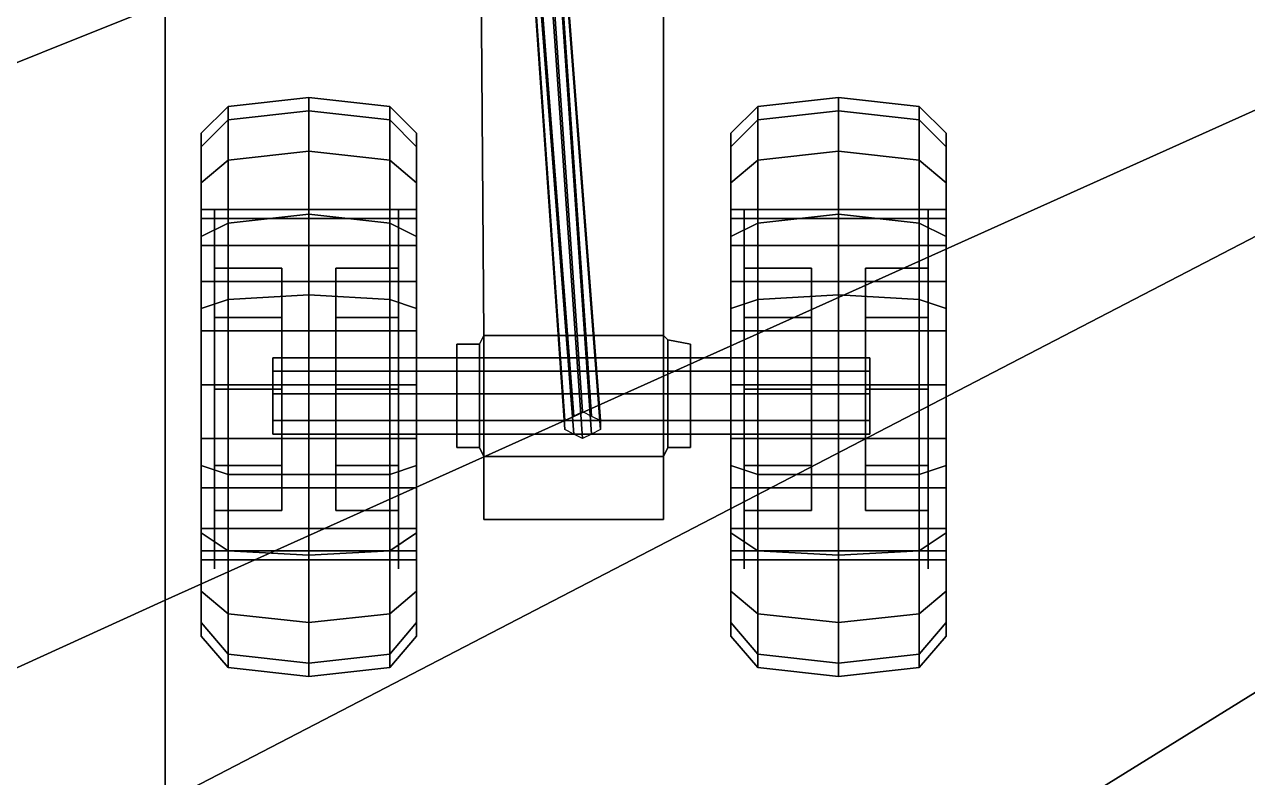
# Model space of a CAD drawing. Extents: x -0.257 to 0.257, y -0.266 to 0.229.
# Drawn here: x 0.03436 to 0.06162, y -0.07635 to -0.05958 of the extents above; entities that cross this region are included whole.
import ezdxf

# ---------------------------------------------------------------- set-up
doc = ezdxf.new("R2010")
doc.units = 0
for name, color, linetype in [('LOWPOLY_AIRPLANE_PLANEBODY', 252, 'CONTINUOUS'), ('LOWPOLY_AIRPLANE_POLYSURFAC_122', 252, 'CONTINUOUS'), ('LOWPOLY_AIRPLANE_POLYSURFAC_134', 252, 'CONTINUOUS'), ('LOWPOLY_AIRPLANE_POLYSURFAC_51', 252, 'CONTINUOUS'), ('LOWPOLY_AIRPLANE_POLYSURFAC_52', 252, 'CONTINUOUS'), ('LOWPOLY_AIRPLANE_POLYSURFAC_53', 252, 'CONTINUOUS'), ('LOWPOLY_AIRPLANE_POLYSURFAC_59', 252, 'CONTINUOUS'), ('LOWPOLY_AIRPLANE_POLYSURFAC_60', 252, 'CONTINUOUS'), ('LOWPOLY_AIRPLANE_POLYSURFAC_61', 252, 'CONTINUOUS'), ('LOWPOLY_AIRPLANE_POLYSURFACE95', 252, 'CONTINUOUS')]:
    doc.layers.add(name, color=color, linetype=linetype)

msp = doc.modelspace()

# ---------------------------------------------------------------- meshes
at = {"layer": 'LOWPOLY_AIRPLANE_PLANEBODY'}
mesh = msp.add_polyface(dxfattribs=at)
corners = [(0.0375, -0.0372, 0.0449), (0.0375, -0.0528, 0.0449), (0.032, -0.0542, 0.0443), (0.032, -0.0378, 0.0443), (0.0375, -0.0269, 0.0449), (0.032, -0.0271, 0.0443), (0.0375, -0.0724, 0.0449), (0.032, -0.0749, 0.0443), (0.0375, -0.0769, 0.0315), (0.0375, -0.0591, 0.0315), (0.032, -0.0613, 0.0305), (0.032, -0.0797, 0.0305), (0.0375, -0.0413, 0.0315), (0.0375, -0.028, 0.0315), (0.032, -0.0284, 0.0305), (0.032, -0.0426, 0.0305), (0.0748, -0.0439, 0.0383), (0.0748, -0.0328, 0.0383), (0.0693, -0.0341, 0.0373), (0.0693, -0.0461, 0.0373), (0.0748, -0.0255, 0.0383), (0.0693, -0.0259, 0.0373), (0.0748, -0.0692, 0.0383), (0.0748, -0.0575, 0.0383), (0.0693, -0.0604, 0.0373), (0.0693, -0.0724, 0.0373), (0.0748, -0.0744, 0.0383), (0.0693, -0.0778, 0.0373), (0.0748, -0.0664, 0.0491), (0.0748, -0.0725, 0.0491), (0.0693, -0.0762, 0.0485), (0.0693, -0.0698, 0.0485), (0.0748, -0.0434, 0.0491), (0.0748, -0.0556, 0.0491), (0.0693, -0.0581, 0.0485), (0.0693, -0.0447, 0.0485), (0.0748, -0.0255, 0.0491), (0.0748, -0.0328, 0.0491), (0.0693, -0.0335, 0.0485), (0.0693, -0.0257, 0.0485), (0.0758, -0.0657, 0.0492), (0.0758, -0.0549, 0.0492), (0.0778, -0.0537, 0.0494), (0.0778, -0.0644, 0.0494), (0.0758, -0.0427, 0.0492), (0.0778, -0.0416, 0.0494), (0.0313, -0.0619, 0.0302), (0.0313, -0.0805, 0.0302), (0.0313, -0.0429, 0.0302), (0.0313, -0.0285, 0.0302), (0.0375, -0.0895, 0.0449), (0.0758, -0.0249, 0.0492), (0.0758, -0.0322, 0.0492), (0.0758, -0.0718, 0.0492), (0.0758, -0.0753, 0.0485), (0.0748, -0.076, 0.0484), (0.0758, -0.0737, 0.0384), (0.0758, -0.0685, 0.0384), (0.0758, -0.0568, 0.0384), (0.0758, -0.0432, 0.0384), (0.0758, -0.0322, 0.0384), (0.0758, -0.0249, 0.0384)]
mesh.append_faces([[corners[k] for k in face] for face in [(0, 1, 2, 3), (4, 0, 3, 5), (1, 6, 7, 2), (8, 9, 10, 11), (12, 13, 14, 15), (9, 12, 15, 10), (16, 17, 18, 19), (17, 20, 21, 18), (22, 23, 24, 25), (23, 16, 19, 24), (26, 22, 25, 27), (28, 29, 30, 31), (32, 33, 34, 35), (33, 28, 31, 34), (36, 37, 38, 39), (37, 32, 35, 38), (40, 41, 42, 43), (41, 44, 45, 42), (11, 10, 46, 47), (10, 15, 48, 46), (15, 14, 49, 48), (24, 19, 9, 8), (19, 18, 12, 9), (18, 21, 13, 12), (39, 38, 0, 4), (38, 35, 1, 0), (35, 34, 6, 1), (34, 31, 50, 6), (51, 52, 37, 36), (52, 44, 32, 37), (44, 41, 33, 32), (41, 40, 28, 33), (40, 53, 29, 28), (53, 54, 55, 29), (56, 57, 22, 26), (57, 58, 23, 22), (58, 59, 16, 23), (59, 60, 17, 16), (60, 61, 20, 17)]])
mesh = msp.add_polyface(dxfattribs=at)
corners = [(0.0375, -0.0724, 0.0449), (0.0375, -0.0895, 0.0449), (0.032, -0.0929, 0.0443), (0.032, -0.0749, 0.0443), (0.0375, -0.0976, 0.0449), (0.0375, -0.1009, 0.0441), (0.032, -0.1046, 0.0435), (0.032, -0.1012, 0.0443), (0.0375, -0.1041, 0.0416), (0.0375, -0.1056, 0.0382), (0.032, -0.1092, 0.0374), (0.032, -0.1077, 0.0409), (0.0375, -0.1041, 0.0349), (0.0375, -0.101, 0.0323), (0.032, -0.1046, 0.0314), (0.032, -0.1077, 0.034), (0.0375, -0.0979, 0.0315), (0.0375, -0.091, 0.0315), (0.032, -0.0942, 0.0305), (0.032, -0.1013, 0.0305), (0.0375, -0.0769, 0.0315), (0.032, -0.0797, 0.0305), (0.0748, -0.0765, 0.039), (0.0748, -0.0744, 0.0383), (0.0693, -0.0778, 0.0373), (0.0693, -0.0801, 0.038), (0.0748, -0.0804, 0.0437), (0.0748, -0.079, 0.041), (0.0693, -0.0827, 0.0401), (0.0693, -0.0841, 0.0429), (0.0748, -0.076, 0.0484), (0.0748, -0.079, 0.0464), (0.0693, -0.0827, 0.0457), (0.0693, -0.0797, 0.0478), (0.0748, -0.0725, 0.0491), (0.0693, -0.0762, 0.0485), (0.0758, -0.0758, 0.0391), (0.0758, -0.0783, 0.0411), (0.0778, -0.0769, 0.0414), (0.0778, -0.0743, 0.0394), (0.0313, -0.1056, 0.0433), (0.0313, -0.1023, 0.0441), (0.0313, -0.1085, 0.0407), (0.0313, -0.1085, 0.0337), (0.0313, -0.1099, 0.0372), (0.0313, -0.1056, 0.0311), (0.0313, -0.1023, 0.0302), (0.0313, -0.0952, 0.0302), (0.0313, -0.0805, 0.0302), (0.0693, -0.0724, 0.0373), (0.0693, -0.0604, 0.0373), (0.0693, -0.0698, 0.0485), (0.0758, -0.0753, 0.0485), (0.0758, -0.0783, 0.0465), (0.0758, -0.0797, 0.0438), (0.0758, -0.0737, 0.0384)]
mesh.append_faces([[corners[k] for k in face] for face in [(0, 1, 2, 3), (4, 5, 6, 7), (1, 4, 7, 2), (8, 9, 10, 11), (5, 8, 11, 6), (12, 13, 14, 15), (9, 12, 15, 10), (16, 17, 18, 19), (13, 16, 19, 14), (17, 20, 21, 18), (22, 23, 24, 25), (26, 27, 28, 29), (27, 22, 25, 28), (30, 31, 32, 33), (31, 26, 29, 32), (34, 30, 33, 35), (36, 37, 38, 39), (7, 6, 40, 41), (6, 11, 42, 40), (10, 15, 43, 44), (15, 14, 45, 43), (14, 19, 46, 45), (19, 18, 47, 46), (18, 21, 48, 47), (32, 29, 9, 8), (29, 28, 12, 9), (28, 25, 13, 12), (25, 24, 16, 13), (24, 49, 17, 16), (49, 50, 20, 17), (51, 35, 4, 1), (35, 33, 5, 4), (33, 32, 8, 5), (52, 53, 31, 30), (53, 54, 26, 31), (54, 37, 27, 26), (37, 36, 22, 27), (36, 55, 23, 22)]])
at = {"layer": 'LOWPOLY_AIRPLANE_POLYSURFAC_122'}
mesh = msp.add_polyface(dxfattribs=at)
corners = [(0.0461, -0.0541, 0.022), (0.046, -0.054, 0.0218), (0.0458, -0.0539, 0.0218), (0.0455, -0.054, 0.0218), (0.0454, -0.0541, 0.0219), (0.0454, -0.0543, 0.0221), (0.0455, -0.0544, 0.0222), (0.0458, -0.0545, 0.0223), (0.046, -0.0544, 0.0222), (0.0461, -0.0543, 0.0221), (0.0472, -0.0684, 0.0074), (0.047, -0.0683, 0.0072), (0.0468, -0.0682, 0.0072), (0.0466, -0.0683, 0.0072), (0.0464, -0.0684, 0.0073), (0.0464, -0.0686, 0.0075), (0.0466, -0.0687, 0.0076), (0.0468, -0.0688, 0.0077), (0.047, -0.0687, 0.0076), (0.0472, -0.0686, 0.0075)]
mesh.append_faces([[corners[k] for k in face] for face in [(10, 0, 1, 11), (11, 1, 2, 12), (12, 2, 3, 13), (13, 3, 4, 14), (14, 4, 5, 15), (15, 5, 6, 16), (16, 6, 7, 17), (17, 7, 8, 18), (18, 8, 9, 19), (19, 9, 0, 10)]])
at = {"layer": 'LOWPOLY_AIRPLANE_POLYSURFAC_134'}
mesh = msp.add_polyface(dxfattribs=at)
corners = [(0.0444, -0.0485, 0.0063), (0.0444, -0.0533, 0.0063), (0.0445, -0.0481, 0.0061), (0.0445, -0.0537, 0.0061), (0.0449, -0.0486, 0.006), (0.0449, -0.0532, 0.006), (0.0483, -0.0532, 0.006), (0.0486, -0.0537, 0.0061), (0.0486, -0.0537, 0.0088), (0.0445, -0.0537, 0.0088), (0.0444, -0.0533, 0.0086), (0.0487, -0.0533, 0.0063), (0.0487, -0.0533, 0.0086), (0.0483, -0.0486, 0.006), (0.0486, -0.0481, 0.0061), (0.0487, -0.0485, 0.0063), (0.0483, -0.0532, 0.0089), (0.0449, -0.0532, 0.0089), (0.0449, -0.0486, 0.0089), (0.0445, -0.0481, 0.0088), (0.0444, -0.0485, 0.0086), (0.0487, -0.0485, 0.0086), (0.0486, -0.0481, 0.0088), (0.0483, -0.0486, 0.0089), (0.045, -0.0532, 0.01), (0.045, -0.0486, 0.01), (0.0482, -0.0532, 0.01), (0.0482, -0.0486, 0.01), (0.045, -0.0486, 0.0048), (0.045, -0.0532, 0.0048), (0.0482, -0.0486, 0.0048), (0.0482, -0.0532, 0.0048), (0.0492, -0.0485, 0.0063), (0.0492, -0.0533, 0.0063), (0.0492, -0.0485, 0.0085), (0.0492, -0.0533, 0.0085), (0.044, -0.0485, 0.0063), (0.044, -0.0485, 0.0085), (0.044, -0.0533, 0.0063), (0.044, -0.0533, 0.0085), (0.0486, -0.0665, 0.0061), (0.0486, -0.0665, 0.0087), (0.0486, -0.0706, 0.0061), (0.0486, -0.0706, 0.0087), (0.0446, -0.0665, 0.0087), (0.0446, -0.0706, 0.0087), (0.0446, -0.0665, 0.0061), (0.0446, -0.0706, 0.0061), (0.0486, -0.0354, 0.0087), (0.0486, -0.0354, 0.0061), (0.0486, -0.0313, 0.0087), (0.0486, -0.0313, 0.0061), (0.0446, -0.0354, 0.0061), (0.0446, -0.0313, 0.0061), (0.0446, -0.0354, 0.0087), (0.0446, -0.0313, 0.0087), (0.0486, -0.0692, 0.0087), (0.0486, -0.0692, 0.0061), (0.0446, -0.0692, 0.0061), (0.0446, -0.0692, 0.0087), (0.0486, -0.0327, 0.0087), (0.0446, -0.0327, 0.0087), (0.0446, -0.0327, 0.0061), (0.0486, -0.0327, 0.0061), (0.0487, -0.0666, 0.0085), (0.0487, -0.0666, 0.0063), (0.0487, -0.069, 0.0085), (0.0487, -0.069, 0.0063), (0.0445, -0.0667, 0.0063), (0.0445, -0.0667, 0.0085), (0.0445, -0.069, 0.0063), (0.0445, -0.069, 0.0085), (0.0445, -0.0352, 0.0085), (0.0445, -0.0352, 0.0063), (0.0445, -0.0329, 0.0085), (0.0445, -0.0329, 0.0063), (0.0486, -0.0352, 0.0063), (0.0486, -0.0352, 0.0085), (0.0486, -0.0329, 0.0063), (0.0486, -0.0329, 0.0085), (0.0492, -0.0667, 0.0085), (0.0492, -0.0667, 0.0064), (0.0492, -0.069, 0.0085), (0.0492, -0.069, 0.0064), (0.044, -0.0667, 0.0064), (0.044, -0.0667, 0.0085), (0.044, -0.069, 0.0064), (0.044, -0.069, 0.0085), (0.044, -0.0352, 0.0085), (0.044, -0.0352, 0.0064), (0.044, -0.0329, 0.0085), (0.044, -0.0329, 0.0064), (0.0492, -0.0352, 0.0064), (0.0492, -0.0352, 0.0085), (0.0492, -0.0329, 0.0064), (0.0492, -0.0329, 0.0085)]
mesh.append_faces([[corners[k] for k in face] for face in [(0, 1, 3, 2), (2, 3, 5, 4), (6, 5, 3, 7), (7, 3, 46, 40), (7, 40, 41, 8), (8, 41, 44, 9), (9, 44, 46, 3), (9, 3, 1, 10), (11, 7, 8, 12), (13, 6, 7, 14), (14, 7, 11, 15), (8, 9, 17, 16), (17, 9, 19, 18), (19, 9, 10, 20), (21, 12, 8, 22), (22, 8, 16, 23), (23, 18, 19, 22), (22, 19, 54, 48), (22, 48, 49, 14), (14, 49, 52, 2), (2, 52, 54, 19), (2, 19, 20, 0), (15, 21, 22, 14), (14, 2, 4, 13), (24, 17, 18, 25), (16, 17, 24, 26), (23, 16, 26, 27), (18, 23, 27, 25), (28, 4, 5, 29), (13, 4, 28, 30), (6, 13, 30, 31), (5, 6, 31, 29), (26, 24, 25, 27), (30, 28, 29, 31), (32, 15, 11, 33), (21, 15, 32, 34), (33, 11, 12, 35), (12, 21, 34, 35), (36, 0, 20, 37), (1, 0, 36, 38), (10, 1, 38, 39), (20, 10, 39, 37), (34, 32, 33, 35), (38, 36, 37, 39), (40, 57, 67, 65), (40, 46, 58, 57), (40, 65, 64, 41), (41, 56, 59, 44), (41, 64, 66, 56), (42, 43, 56, 57), (42, 47, 45, 43), (42, 57, 58, 47), (43, 45, 59, 56), (44, 59, 71, 69), (44, 69, 68, 46), (45, 47, 58, 59), (46, 68, 70, 58), (48, 60, 79, 77), (48, 54, 61, 60), (48, 77, 76, 49), (49, 63, 62, 52), (49, 76, 78, 63), (50, 51, 63, 60), (50, 55, 53, 51), (50, 60, 61, 55), (51, 53, 62, 63), (52, 62, 75, 73), (52, 73, 72, 54), (53, 55, 61, 62), (54, 72, 74, 61), (56, 66, 67, 57), (58, 70, 71, 59), (60, 63, 78, 79), (61, 74, 75, 62), (64, 65, 81, 80), (64, 80, 82, 66), (65, 67, 83, 81), (66, 82, 83, 67), (68, 69, 85, 84), (68, 84, 86, 70), (69, 71, 87, 85), (70, 86, 87, 71), (72, 73, 89, 88), (72, 88, 90, 74), (73, 75, 91, 89), (74, 90, 91, 75), (76, 77, 93, 92), (76, 92, 94, 78), (77, 79, 95, 93), (78, 94, 95, 79), (80, 81, 83, 82), (84, 85, 87, 86), (88, 89, 91, 90), (92, 93, 95, 94)]])
at = {"layer": 'LOWPOLY_AIRPLANE_POLYSURFAC_51'}
mesh = msp.add_polyface(dxfattribs=at)
corners = [(0.0425, -0.0676, 0.0135), (0.0425, -0.0657, 0.0132), (0.0425, -0.064, 0.0123), (0.0425, -0.0626, 0.0109), (0.0425, -0.0617, 0.0092), (0.0425, -0.0614, 0.0073), (0.0425, -0.0617, 0.0053), (0.0425, -0.0626, 0.0036), (0.0425, -0.064, 0.0022), (0.0425, -0.0657, 0.0013), (0.0425, -0.0676, 0.001), (0.0425, -0.0696, 0.0013), (0.0425, -0.0713, 0.0022), (0.0425, -0.0727, 0.0036), (0.0425, -0.0736, 0.0053), (0.0425, -0.0739, 0.0073), (0.0425, -0.0736, 0.0092), (0.0425, -0.0727, 0.0109), (0.0425, -0.0713, 0.0123), (0.0425, -0.0696, 0.0132), (0.0431, -0.0705, 0.0112), (0.0431, -0.0691, 0.0119), (0.0431, -0.0676, 0.0121), (0.0431, -0.0661, 0.0119), (0.0431, -0.0648, 0.0112), (0.0431, -0.0637, 0.0101), (0.0431, -0.063, 0.0088), (0.0431, -0.0628, 0.0073), (0.0431, -0.063, 0.0058), (0.0431, -0.0637, 0.0044), (0.0431, -0.0648, 0.0033), (0.0431, -0.0661, 0.0027), (0.0431, -0.0676, 0.0024), (0.0431, -0.0691, 0.0027), (0.0431, -0.0705, 0.0033), (0.0431, -0.0716, 0.0044), (0.0431, -0.0722, 0.0058), (0.0431, -0.0725, 0.0073), (0.0431, -0.0722, 0.0088), (0.0431, -0.0716, 0.0101), (0.0431, -0.0676, 0.0112), (0.0431, -0.0664, 0.011), (0.0431, -0.0653, 0.0104), (0.0431, -0.0645, 0.0096), (0.0431, -0.0639, 0.0085), (0.0431, -0.0637, 0.0073), (0.0431, -0.0639, 0.0061), (0.0431, -0.0645, 0.005), (0.0431, -0.0653, 0.0041), (0.0431, -0.0664, 0.0036), (0.0431, -0.0676, 0.0034), (0.0431, -0.0688, 0.0036), (0.0431, -0.0699, 0.0041), (0.0431, -0.0708, 0.005), (0.0431, -0.0713, 0.0061), (0.0431, -0.0715, 0.0073), (0.0431, -0.0713, 0.0085), (0.0431, -0.0708, 0.0096), (0.0431, -0.0699, 0.0104), (0.0431, -0.0688, 0.011), (0.0407, -0.0656, 0.0134), (0.0407, -0.0676, 0.0137), (0.0407, -0.0638, 0.0125), (0.0407, -0.0624, 0.0111), (0.0407, -0.0615, 0.0093), (0.0407, -0.0612, 0.0073), (0.0407, -0.0615, 0.0053), (0.0407, -0.0624, 0.0035), (0.0407, -0.0638, 0.002), (0.0407, -0.0656, 0.0011), (0.0407, -0.0676, 0.0008), (0.0407, -0.0696, 0.0011), (0.0407, -0.0714, 0.002), (0.0407, -0.0729, 0.0035), (0.0407, -0.0738, 0.0053), (0.0407, -0.0741, 0.0073), (0.0407, -0.0738, 0.0093), (0.0407, -0.0729, 0.0111), (0.0407, -0.0714, 0.0125), (0.0407, -0.0696, 0.0134), (0.0431, -0.0659, 0.0126), (0.0431, -0.0676, 0.0128), (0.0431, -0.0643, 0.0118), (0.0431, -0.0631, 0.0105), (0.0431, -0.0623, 0.009), (0.0431, -0.062, 0.0073), (0.0431, -0.0623, 0.0055), (0.0431, -0.0631, 0.004), (0.0431, -0.0643, 0.0027), (0.0431, -0.0659, 0.002), (0.0431, -0.0676, 0.0017), (0.0431, -0.0694, 0.002), (0.0431, -0.0709, 0.0027), (0.0431, -0.0722, 0.004), (0.0431, -0.0729, 0.0055), (0.0431, -0.0732, 0.0073), (0.0431, -0.0729, 0.009), (0.0431, -0.0722, 0.0105), (0.0431, -0.0709, 0.0118), (0.0431, -0.0694, 0.0126), (0.0389, -0.0676, 0.0135), (0.0389, -0.0657, 0.0132), (0.0389, -0.064, 0.0123), (0.0389, -0.0626, 0.0109), (0.0389, -0.0617, 0.0092), (0.0389, -0.0614, 0.0073), (0.0389, -0.0617, 0.0053), (0.0389, -0.0626, 0.0036), (0.0389, -0.064, 0.0022), (0.0389, -0.0657, 0.0013), (0.0389, -0.0676, 0.001), (0.0389, -0.0696, 0.0013), (0.0389, -0.0713, 0.0022), (0.0389, -0.0727, 0.0036), (0.0389, -0.0736, 0.0053), (0.0389, -0.0739, 0.0073), (0.0389, -0.0736, 0.0092), (0.0389, -0.0727, 0.0109), (0.0389, -0.0713, 0.0123), (0.0389, -0.0696, 0.0132), (0.0383, -0.0705, 0.0112), (0.0383, -0.0691, 0.0119), (0.0383, -0.0676, 0.0121), (0.0383, -0.0661, 0.0119), (0.0383, -0.0648, 0.0112), (0.0383, -0.0637, 0.0101), (0.0383, -0.063, 0.0088), (0.0383, -0.0628, 0.0073), (0.0383, -0.063, 0.0058), (0.0383, -0.0637, 0.0044), (0.0383, -0.0648, 0.0033), (0.0383, -0.0661, 0.0027), (0.0383, -0.0676, 0.0024), (0.0383, -0.0691, 0.0027), (0.0383, -0.0705, 0.0033), (0.0383, -0.0716, 0.0044), (0.0383, -0.0722, 0.0058), (0.0383, -0.0725, 0.0073), (0.0383, -0.0722, 0.0088), (0.0383, -0.0716, 0.0101), (0.0383, -0.0676, 0.0112), (0.0383, -0.0664, 0.011), (0.0383, -0.0653, 0.0104), (0.0383, -0.0645, 0.0096), (0.0383, -0.0639, 0.0085), (0.0383, -0.0637, 0.0073), (0.0383, -0.0639, 0.0061), (0.0383, -0.0645, 0.005), (0.0383, -0.0653, 0.0041), (0.0383, -0.0664, 0.0036), (0.0383, -0.0676, 0.0034), (0.0383, -0.0688, 0.0036), (0.0383, -0.0699, 0.0041), (0.0383, -0.0708, 0.005), (0.0383, -0.0713, 0.0061), (0.0383, -0.0715, 0.0073), (0.0383, -0.0713, 0.0085), (0.0383, -0.0708, 0.0096), (0.0383, -0.0699, 0.0104), (0.0383, -0.0688, 0.011), (0.0383, -0.0659, 0.0126), (0.0383, -0.0676, 0.0128), (0.0383, -0.0643, 0.0118), (0.0383, -0.0631, 0.0105), (0.0383, -0.0623, 0.009), (0.0383, -0.062, 0.0073), (0.0383, -0.0623, 0.0055), (0.0383, -0.0631, 0.004), (0.0383, -0.0643, 0.0027), (0.0383, -0.0659, 0.002), (0.0383, -0.0676, 0.0017), (0.0383, -0.0694, 0.002), (0.0383, -0.0709, 0.0027), (0.0383, -0.0722, 0.004), (0.0383, -0.0729, 0.0055), (0.0383, -0.0732, 0.0073), (0.0383, -0.0729, 0.009), (0.0383, -0.0722, 0.0105), (0.0383, -0.0709, 0.0118), (0.0383, -0.0694, 0.0126)]
mesh.append_faces([[corners[k] for k in face] for face in [(60, 1, 0, 61), (62, 2, 1, 60), (63, 3, 2, 62), (64, 4, 3, 63), (65, 5, 4, 64), (66, 6, 5, 65), (67, 7, 6, 66), (68, 8, 7, 67), (69, 9, 8, 68), (70, 10, 9, 69), (71, 11, 10, 70), (72, 12, 11, 71), (73, 13, 12, 72), (74, 14, 13, 73), (75, 15, 14, 74), (76, 16, 15, 75), (77, 17, 16, 76), (78, 18, 17, 77), (79, 19, 18, 78), (61, 0, 19, 79), (81, 0, 1, 80), (23, 22, 81, 80), (80, 1, 2, 82), (24, 23, 80, 82), (82, 2, 3, 83), (25, 24, 82, 83), (83, 3, 4, 84), (26, 25, 83, 84), (84, 4, 5, 85), (27, 26, 84, 85), (85, 5, 6, 86), (28, 27, 85, 86), (86, 6, 7, 87), (29, 28, 86, 87), (87, 7, 8, 88), (30, 29, 87, 88), (88, 8, 9, 89), (31, 30, 88, 89), (89, 9, 10, 90), (32, 31, 89, 90), (90, 10, 11, 91), (33, 32, 90, 91), (91, 11, 12, 92), (34, 33, 91, 92), (92, 12, 13, 93), (35, 34, 92, 93), (93, 13, 14, 94), (36, 35, 93, 94), (94, 14, 15, 95), (37, 36, 94, 95), (95, 15, 16, 96), (38, 37, 95, 96), (96, 16, 17, 97), (39, 38, 96, 97), (97, 17, 18, 98), (20, 39, 97, 98), (98, 18, 19, 99), (21, 20, 98, 99), (99, 19, 0, 81), (22, 21, 99, 81), (59, 58, 20, 21), (59, 21, 22, 40), (40, 22, 23, 41), (41, 23, 24, 42), (42, 24, 25, 43), (43, 25, 26, 44), (44, 26, 27, 45), (45, 27, 28, 46), (46, 28, 29, 47), (47, 29, 30, 48), (48, 30, 31, 49), (49, 31, 32, 50), (50, 32, 33, 51), (51, 33, 34, 52), (52, 34, 35, 53), (53, 35, 36, 54), (54, 36, 37, 55), (55, 37, 38, 56), (56, 38, 39, 57), (57, 39, 20, 58), (100, 101, 60, 61), (101, 102, 62, 60), (102, 103, 63, 62), (103, 104, 64, 63), (104, 105, 65, 64), (105, 106, 66, 65), (106, 107, 67, 66), (107, 108, 68, 67), (108, 109, 69, 68), (109, 110, 70, 69), (110, 111, 71, 70), (111, 112, 72, 71), (112, 113, 73, 72), (113, 114, 74, 73), (114, 115, 75, 74), (115, 116, 76, 75), (116, 117, 77, 76), (117, 118, 78, 77), (118, 119, 79, 78), (119, 100, 61, 79), (160, 101, 100, 161), (122, 123, 160, 161), (162, 102, 101, 160), (123, 124, 162, 160), (163, 103, 102, 162), (124, 125, 163, 162), (164, 104, 103, 163), (125, 126, 164, 163), (165, 105, 104, 164), (126, 127, 165, 164), (166, 106, 105, 165), (127, 128, 166, 165), (167, 107, 106, 166), (128, 129, 167, 166), (168, 108, 107, 167), (129, 130, 168, 167), (169, 109, 108, 168), (130, 131, 169, 168), (170, 110, 109, 169), (131, 132, 170, 169), (171, 111, 110, 170), (132, 133, 171, 170), (172, 112, 111, 171), (133, 134, 172, 171), (173, 113, 112, 172), (134, 135, 173, 172), (174, 114, 113, 173), (135, 136, 174, 173), (175, 115, 114, 174), (136, 137, 175, 174), (176, 116, 115, 175), (137, 138, 176, 175), (177, 117, 116, 176), (138, 139, 177, 176), (178, 118, 117, 177), (139, 120, 178, 177), (179, 119, 118, 178), (120, 121, 179, 178), (161, 100, 119, 179), (121, 122, 161, 179), (123, 122, 140, 141), (124, 123, 141, 142), (125, 124, 142, 143), (126, 125, 143, 144), (127, 126, 144, 145), (128, 127, 145, 146), (129, 128, 146, 147), (130, 129, 147, 148), (131, 130, 148, 149), (132, 131, 149, 150), (133, 132, 150, 151), (134, 133, 151, 152), (135, 134, 152, 153), (136, 135, 153, 154), (137, 136, 154, 155), (138, 137, 155, 156), (139, 138, 156, 157), (120, 139, 157, 158), (121, 120, 158, 159), (122, 121, 159, 140), (49, 50, 150, 149), (48, 49, 149, 148), (47, 48, 148, 147), (46, 47, 147, 146), (45, 46, 146, 145), (44, 45, 145, 144), (43, 44, 144, 143), (42, 43, 143, 142), (41, 42, 142, 141), (40, 41, 141, 140), (59, 40, 140, 159), (58, 59, 159, 158), (57, 58, 158, 157), (56, 57, 157, 156), (55, 56, 156, 155), (54, 55, 155, 154), (53, 54, 154, 153), (52, 53, 153, 152), (51, 52, 152, 151), (50, 51, 151, 150)]])
at = {"layer": 'LOWPOLY_AIRPLANE_POLYSURFAC_52'}
mesh = msp.add_polyface(dxfattribs=at)
corners = [(0.0427, -0.0677, 0.0101), (0.0427, -0.0661, 0.0096), (0.0427, -0.065, 0.0082), (0.0427, -0.065, 0.0064), (0.0427, -0.0661, 0.005), (0.0427, -0.0677, 0.0045), (0.0427, -0.0694, 0.005), (0.0427, -0.0704, 0.0064), (0.0427, -0.0704, 0.0082), (0.0427, -0.0694, 0.0096), (0.0427, -0.0677, 0.0115), (0.0427, -0.0652, 0.0107), (0.0427, -0.0637, 0.0086), (0.0427, -0.0637, 0.006), (0.0427, -0.0652, 0.0039), (0.0427, -0.0677, 0.0031), (0.0427, -0.0702, 0.0039), (0.0427, -0.0717, 0.006), (0.0427, -0.0717, 0.0086), (0.0427, -0.0702, 0.0107), (0.0413, -0.065, 0.0064), (0.0413, -0.0661, 0.005), (0.0413, -0.0677, 0.0045), (0.0413, -0.0694, 0.005), (0.0413, -0.0704, 0.0064), (0.0413, -0.0704, 0.0082), (0.0413, -0.0694, 0.0096), (0.0413, -0.0677, 0.0101), (0.0413, -0.0661, 0.0096), (0.0413, -0.065, 0.0082), (0.0413, -0.0677, 0.0073)]
mesh.append_faces([[corners[k] for k in face] for face in [(21, 20, 3, 4), (22, 21, 4, 5), (23, 22, 5, 6), (24, 23, 6, 7), (25, 24, 7, 8), (26, 25, 8, 9), (27, 26, 9, 0), (28, 27, 0, 1), (29, 28, 1, 2), (20, 29, 2, 3), (13, 3, 2, 12), (14, 4, 3, 13), (15, 5, 4, 14), (16, 6, 5, 15), (17, 7, 6, 16), (18, 8, 7, 17), (19, 9, 8, 18), (10, 0, 9, 19), (11, 1, 0, 10), (2, 1, 11, 12), (20, 21, 30, 30), (21, 22, 30, 30), (22, 23, 30, 30), (23, 24, 30, 30), (24, 25, 30, 30), (25, 26, 30, 30), (26, 27, 30, 30), (27, 28, 30, 30), (28, 29, 30, 30), (29, 20, 30, 30)]])
at = {"layer": 'LOWPOLY_AIRPLANE_POLYSURFAC_53'}
mesh = msp.add_polyface(dxfattribs=at)
corners = [(0.0386, -0.0677, 0.0101), (0.0386, -0.0661, 0.0096), (0.0386, -0.065, 0.0082), (0.0386, -0.065, 0.0064), (0.0386, -0.0661, 0.005), (0.0386, -0.0677, 0.0045), (0.0386, -0.0694, 0.005), (0.0386, -0.0704, 0.0064), (0.0386, -0.0704, 0.0082), (0.0386, -0.0694, 0.0096), (0.0386, -0.0677, 0.0115), (0.0386, -0.0652, 0.0107), (0.0386, -0.0637, 0.0086), (0.0386, -0.0637, 0.006), (0.0386, -0.0652, 0.0039), (0.0386, -0.0677, 0.0031), (0.0386, -0.0702, 0.0039), (0.0386, -0.0717, 0.006), (0.0386, -0.0717, 0.0086), (0.0386, -0.0702, 0.0107), (0.0401, -0.065, 0.0064), (0.0401, -0.0661, 0.005), (0.0401, -0.0677, 0.0045), (0.0401, -0.0694, 0.005), (0.0401, -0.0704, 0.0064), (0.0401, -0.0704, 0.0082), (0.0401, -0.0694, 0.0096), (0.0401, -0.0677, 0.0101), (0.0401, -0.0661, 0.0096), (0.0401, -0.065, 0.0082), (0.0401, -0.0677, 0.0073)]
mesh.append_faces([[corners[k] for k in face] for face in [(12, 11, 1, 2), (13, 12, 2, 3), (4, 14, 13, 3), (15, 14, 4, 5), (16, 15, 5, 6), (17, 16, 6, 7), (18, 17, 7, 8), (19, 18, 8, 9), (10, 19, 9, 0), (11, 10, 0, 1), (21, 20, 30, 30), (22, 21, 30, 30), (23, 22, 30, 30), (24, 23, 30, 30), (25, 24, 30, 30), (26, 25, 30, 30), (27, 26, 30, 30), (28, 27, 30, 30), (29, 28, 30, 30), (20, 29, 30, 30), (22, 5, 4, 21), (23, 6, 5, 22), (24, 7, 6, 23), (25, 8, 7, 24), (26, 9, 8, 25), (27, 0, 9, 26), (28, 1, 0, 27), (29, 2, 1, 28), (20, 3, 2, 29), (4, 3, 20, 21)]])
at = {"layer": 'LOWPOLY_AIRPLANE_POLYSURFAC_59'}
mesh = msp.add_polyface(dxfattribs=at)
corners = [(0.0543, -0.0676, 0.0135), (0.0543, -0.0657, 0.0132), (0.0543, -0.064, 0.0123), (0.0543, -0.0626, 0.0109), (0.0543, -0.0617, 0.0092), (0.0543, -0.0614, 0.0073), (0.0543, -0.0617, 0.0053), (0.0543, -0.0626, 0.0036), (0.0543, -0.064, 0.0022), (0.0543, -0.0657, 0.0013), (0.0543, -0.0676, 0.001), (0.0543, -0.0696, 0.0013), (0.0543, -0.0713, 0.0022), (0.0543, -0.0727, 0.0036), (0.0543, -0.0736, 0.0053), (0.0543, -0.0739, 0.0073), (0.0543, -0.0736, 0.0092), (0.0543, -0.0727, 0.0109), (0.0543, -0.0713, 0.0123), (0.0543, -0.0696, 0.0132), (0.0549, -0.0705, 0.0112), (0.0549, -0.0691, 0.0119), (0.0549, -0.0676, 0.0121), (0.0549, -0.0661, 0.0119), (0.0549, -0.0648, 0.0112), (0.0549, -0.0637, 0.0101), (0.0549, -0.063, 0.0088), (0.0549, -0.0628, 0.0073), (0.0549, -0.063, 0.0058), (0.0549, -0.0637, 0.0044), (0.0549, -0.0648, 0.0033), (0.0549, -0.0661, 0.0027), (0.0549, -0.0676, 0.0024), (0.0549, -0.0691, 0.0027), (0.0549, -0.0705, 0.0033), (0.0549, -0.0716, 0.0044), (0.0549, -0.0722, 0.0058), (0.0549, -0.0725, 0.0073), (0.0549, -0.0722, 0.0088), (0.0549, -0.0716, 0.0101), (0.0549, -0.0676, 0.0112), (0.0549, -0.0664, 0.011), (0.0549, -0.0653, 0.0104), (0.0549, -0.0645, 0.0096), (0.0549, -0.0639, 0.0085), (0.0549, -0.0637, 0.0073), (0.0549, -0.0639, 0.0061), (0.0549, -0.0645, 0.005), (0.0549, -0.0653, 0.0041), (0.0549, -0.0664, 0.0036), (0.0549, -0.0676, 0.0034), (0.0549, -0.0688, 0.0036), (0.0549, -0.0699, 0.0041), (0.0549, -0.0708, 0.005), (0.0549, -0.0713, 0.0061), (0.0549, -0.0715, 0.0073), (0.0549, -0.0713, 0.0085), (0.0549, -0.0708, 0.0096), (0.0549, -0.0699, 0.0104), (0.0549, -0.0688, 0.011), (0.0525, -0.0656, 0.0134), (0.0525, -0.0676, 0.0137), (0.0525, -0.0638, 0.0125), (0.0525, -0.0624, 0.0111), (0.0525, -0.0615, 0.0093), (0.0525, -0.0612, 0.0073), (0.0525, -0.0615, 0.0053), (0.0525, -0.0624, 0.0035), (0.0525, -0.0638, 0.002), (0.0525, -0.0656, 0.0011), (0.0525, -0.0676, 0.0008), (0.0525, -0.0696, 0.0011), (0.0525, -0.0714, 0.002), (0.0525, -0.0729, 0.0035), (0.0525, -0.0738, 0.0053), (0.0525, -0.0741, 0.0073), (0.0525, -0.0738, 0.0093), (0.0525, -0.0729, 0.0111), (0.0525, -0.0714, 0.0125), (0.0525, -0.0696, 0.0134), (0.0549, -0.0659, 0.0126), (0.0549, -0.0676, 0.0128), (0.0549, -0.0643, 0.0118), (0.0549, -0.0631, 0.0105), (0.0549, -0.0623, 0.009), (0.0549, -0.062, 0.0073), (0.0549, -0.0623, 0.0055), (0.0549, -0.0631, 0.004), (0.0549, -0.0643, 0.0027), (0.0549, -0.0659, 0.002), (0.0549, -0.0676, 0.0017), (0.0549, -0.0694, 0.002), (0.0549, -0.0709, 0.0027), (0.0549, -0.0722, 0.004), (0.0549, -0.0729, 0.0055), (0.0549, -0.0732, 0.0073), (0.0549, -0.0729, 0.009), (0.0549, -0.0722, 0.0105), (0.0549, -0.0709, 0.0118), (0.0549, -0.0694, 0.0126), (0.0507, -0.0676, 0.0135), (0.0507, -0.0657, 0.0132), (0.0507, -0.064, 0.0123), (0.0507, -0.0626, 0.0109), (0.0507, -0.0617, 0.0092), (0.0507, -0.0614, 0.0073), (0.0507, -0.0617, 0.0053), (0.0507, -0.0626, 0.0036), (0.0507, -0.064, 0.0022), (0.0507, -0.0657, 0.0013), (0.0507, -0.0676, 0.001), (0.0507, -0.0696, 0.0013), (0.0507, -0.0713, 0.0022), (0.0507, -0.0727, 0.0036), (0.0507, -0.0736, 0.0053), (0.0507, -0.0739, 0.0073), (0.0507, -0.0736, 0.0092), (0.0507, -0.0727, 0.0109), (0.0507, -0.0713, 0.0123), (0.0507, -0.0696, 0.0132), (0.0501, -0.0705, 0.0112), (0.0501, -0.0691, 0.0119), (0.0501, -0.0676, 0.0121), (0.0501, -0.0661, 0.0119), (0.0501, -0.0648, 0.0112), (0.0501, -0.0637, 0.0101), (0.0501, -0.063, 0.0088), (0.0501, -0.0628, 0.0073), (0.0501, -0.063, 0.0058), (0.0501, -0.0637, 0.0044), (0.0501, -0.0648, 0.0033), (0.0501, -0.0661, 0.0027), (0.0501, -0.0676, 0.0024), (0.0501, -0.0691, 0.0027), (0.0501, -0.0705, 0.0033), (0.0501, -0.0716, 0.0044), (0.0501, -0.0722, 0.0058), (0.0501, -0.0725, 0.0073), (0.0501, -0.0722, 0.0088), (0.0501, -0.0716, 0.0101), (0.0501, -0.0676, 0.0112), (0.0501, -0.0664, 0.011), (0.0501, -0.0653, 0.0104), (0.0501, -0.0645, 0.0096), (0.0501, -0.0639, 0.0085), (0.0501, -0.0637, 0.0073), (0.0501, -0.0639, 0.0061), (0.0501, -0.0645, 0.005), (0.0501, -0.0653, 0.0041), (0.0501, -0.0664, 0.0036), (0.0501, -0.0676, 0.0034), (0.0501, -0.0688, 0.0036), (0.0501, -0.0699, 0.0041), (0.0501, -0.0708, 0.005), (0.0501, -0.0713, 0.0061), (0.0501, -0.0715, 0.0073), (0.0501, -0.0713, 0.0085), (0.0501, -0.0708, 0.0096), (0.0501, -0.0699, 0.0104), (0.0501, -0.0688, 0.011), (0.0501, -0.0659, 0.0126), (0.0501, -0.0676, 0.0128), (0.0501, -0.0643, 0.0118), (0.0501, -0.0631, 0.0105), (0.0501, -0.0623, 0.009), (0.0501, -0.062, 0.0073), (0.0501, -0.0623, 0.0055), (0.0501, -0.0631, 0.004), (0.0501, -0.0643, 0.0027), (0.0501, -0.0659, 0.002), (0.0501, -0.0676, 0.0017), (0.0501, -0.0694, 0.002), (0.0501, -0.0709, 0.0027), (0.0501, -0.0722, 0.004), (0.0501, -0.0729, 0.0055), (0.0501, -0.0732, 0.0073), (0.0501, -0.0729, 0.009), (0.0501, -0.0722, 0.0105), (0.0501, -0.0709, 0.0118), (0.0501, -0.0694, 0.0126)]
mesh.append_faces([[corners[k] for k in face] for face in [(60, 1, 0, 61), (62, 2, 1, 60), (63, 3, 2, 62), (64, 4, 3, 63), (65, 5, 4, 64), (66, 6, 5, 65), (67, 7, 6, 66), (68, 8, 7, 67), (69, 9, 8, 68), (70, 10, 9, 69), (71, 11, 10, 70), (72, 12, 11, 71), (73, 13, 12, 72), (74, 14, 13, 73), (75, 15, 14, 74), (76, 16, 15, 75), (77, 17, 16, 76), (78, 18, 17, 77), (79, 19, 18, 78), (61, 0, 19, 79), (81, 0, 1, 80), (23, 22, 81, 80), (80, 1, 2, 82), (24, 23, 80, 82), (82, 2, 3, 83), (25, 24, 82, 83), (83, 3, 4, 84), (26, 25, 83, 84), (84, 4, 5, 85), (27, 26, 84, 85), (85, 5, 6, 86), (28, 27, 85, 86), (86, 6, 7, 87), (29, 28, 86, 87), (87, 7, 8, 88), (30, 29, 87, 88), (88, 8, 9, 89), (31, 30, 88, 89), (89, 9, 10, 90), (32, 31, 89, 90), (90, 10, 11, 91), (33, 32, 90, 91), (91, 11, 12, 92), (34, 33, 91, 92), (92, 12, 13, 93), (35, 34, 92, 93), (93, 13, 14, 94), (36, 35, 93, 94), (94, 14, 15, 95), (37, 36, 94, 95), (95, 15, 16, 96), (38, 37, 95, 96), (96, 16, 17, 97), (39, 38, 96, 97), (97, 17, 18, 98), (20, 39, 97, 98), (98, 18, 19, 99), (21, 20, 98, 99), (99, 19, 0, 81), (22, 21, 99, 81), (59, 58, 20, 21), (59, 21, 22, 40), (40, 22, 23, 41), (41, 23, 24, 42), (42, 24, 25, 43), (43, 25, 26, 44), (44, 26, 27, 45), (45, 27, 28, 46), (46, 28, 29, 47), (47, 29, 30, 48), (48, 30, 31, 49), (49, 31, 32, 50), (50, 32, 33, 51), (51, 33, 34, 52), (52, 34, 35, 53), (53, 35, 36, 54), (54, 36, 37, 55), (55, 37, 38, 56), (56, 38, 39, 57), (57, 39, 20, 58), (100, 101, 60, 61), (101, 102, 62, 60), (102, 103, 63, 62), (103, 104, 64, 63), (104, 105, 65, 64), (105, 106, 66, 65), (106, 107, 67, 66), (107, 108, 68, 67), (108, 109, 69, 68), (109, 110, 70, 69), (110, 111, 71, 70), (111, 112, 72, 71), (112, 113, 73, 72), (113, 114, 74, 73), (114, 115, 75, 74), (115, 116, 76, 75), (116, 117, 77, 76), (117, 118, 78, 77), (118, 119, 79, 78), (119, 100, 61, 79), (160, 101, 100, 161), (122, 123, 160, 161), (162, 102, 101, 160), (123, 124, 162, 160), (163, 103, 102, 162), (124, 125, 163, 162), (164, 104, 103, 163), (125, 126, 164, 163), (165, 105, 104, 164), (126, 127, 165, 164), (166, 106, 105, 165), (127, 128, 166, 165), (167, 107, 106, 166), (128, 129, 167, 166), (168, 108, 107, 167), (129, 130, 168, 167), (169, 109, 108, 168), (130, 131, 169, 168), (170, 110, 109, 169), (131, 132, 170, 169), (171, 111, 110, 170), (132, 133, 171, 170), (172, 112, 111, 171), (133, 134, 172, 171), (173, 113, 112, 172), (134, 135, 173, 172), (174, 114, 113, 173), (135, 136, 174, 173), (175, 115, 114, 174), (136, 137, 175, 174), (176, 116, 115, 175), (137, 138, 176, 175), (177, 117, 116, 176), (138, 139, 177, 176), (178, 118, 117, 177), (139, 120, 178, 177), (179, 119, 118, 178), (120, 121, 179, 178), (161, 100, 119, 179), (121, 122, 161, 179), (123, 122, 140, 141), (124, 123, 141, 142), (125, 124, 142, 143), (126, 125, 143, 144), (127, 126, 144, 145), (128, 127, 145, 146), (129, 128, 146, 147), (130, 129, 147, 148), (131, 130, 148, 149), (132, 131, 149, 150), (133, 132, 150, 151), (134, 133, 151, 152), (135, 134, 152, 153), (136, 135, 153, 154), (137, 136, 154, 155), (138, 137, 155, 156), (139, 138, 156, 157), (120, 139, 157, 158), (121, 120, 158, 159), (122, 121, 159, 140), (49, 50, 150, 149), (48, 49, 149, 148), (47, 48, 148, 147), (46, 47, 147, 146), (45, 46, 146, 145), (44, 45, 145, 144), (43, 44, 144, 143), (42, 43, 143, 142), (41, 42, 142, 141), (40, 41, 141, 140), (59, 40, 140, 159), (58, 59, 159, 158), (57, 58, 158, 157), (56, 57, 157, 156), (55, 56, 156, 155), (54, 55, 155, 154), (53, 54, 154, 153), (52, 53, 153, 152), (51, 52, 152, 151), (50, 51, 151, 150)]])
at = {"layer": 'LOWPOLY_AIRPLANE_POLYSURFAC_60'}
mesh = msp.add_polyface(dxfattribs=at)
corners = [(0.0545, -0.0677, 0.0101), (0.0545, -0.0661, 0.0096), (0.0545, -0.065, 0.0082), (0.0545, -0.065, 0.0064), (0.0545, -0.0661, 0.005), (0.0545, -0.0677, 0.0045), (0.0545, -0.0694, 0.005), (0.0545, -0.0704, 0.0064), (0.0545, -0.0704, 0.0082), (0.0545, -0.0694, 0.0096), (0.0545, -0.0677, 0.0115), (0.0545, -0.0652, 0.0107), (0.0545, -0.0637, 0.0086), (0.0545, -0.0637, 0.006), (0.0545, -0.0652, 0.0039), (0.0545, -0.0677, 0.0031), (0.0545, -0.0702, 0.0039), (0.0545, -0.0717, 0.006), (0.0545, -0.0717, 0.0086), (0.0545, -0.0702, 0.0107), (0.0531, -0.065, 0.0064), (0.0531, -0.0661, 0.005), (0.0531, -0.0677, 0.0045), (0.0531, -0.0694, 0.005), (0.0531, -0.0704, 0.0064), (0.0531, -0.0704, 0.0082), (0.0531, -0.0694, 0.0096), (0.0531, -0.0677, 0.0101), (0.0531, -0.0661, 0.0096), (0.0531, -0.065, 0.0082), (0.0531, -0.0677, 0.0073)]
mesh.append_faces([[corners[k] for k in face] for face in [(21, 20, 3, 4), (22, 21, 4, 5), (23, 22, 5, 6), (24, 23, 6, 7), (25, 24, 7, 8), (26, 25, 8, 9), (27, 26, 9, 0), (28, 27, 0, 1), (29, 28, 1, 2), (20, 29, 2, 3), (13, 3, 2, 12), (14, 4, 3, 13), (15, 5, 4, 14), (16, 6, 5, 15), (17, 7, 6, 16), (18, 8, 7, 17), (19, 9, 8, 18), (10, 0, 9, 19), (11, 1, 0, 10), (2, 1, 11, 12), (20, 21, 30, 30), (21, 22, 30, 30), (22, 23, 30, 30), (23, 24, 30, 30), (24, 25, 30, 30), (25, 26, 30, 30), (26, 27, 30, 30), (27, 28, 30, 30), (28, 29, 30, 30), (29, 20, 30, 30)]])
at = {"layer": 'LOWPOLY_AIRPLANE_POLYSURFAC_61'}
mesh = msp.add_polyface(dxfattribs=at)
corners = [(0.0504, -0.0677, 0.0101), (0.0504, -0.0661, 0.0096), (0.0504, -0.065, 0.0082), (0.0504, -0.065, 0.0064), (0.0504, -0.0661, 0.005), (0.0504, -0.0677, 0.0045), (0.0504, -0.0694, 0.005), (0.0504, -0.0704, 0.0064), (0.0504, -0.0704, 0.0082), (0.0504, -0.0694, 0.0096), (0.0504, -0.0677, 0.0115), (0.0504, -0.0652, 0.0107), (0.0504, -0.0637, 0.0086), (0.0504, -0.0637, 0.006), (0.0504, -0.0652, 0.0039), (0.0504, -0.0677, 0.0031), (0.0504, -0.0702, 0.0039), (0.0504, -0.0717, 0.006), (0.0504, -0.0717, 0.0086), (0.0504, -0.0702, 0.0107), (0.0519, -0.065, 0.0064), (0.0519, -0.0661, 0.005), (0.0519, -0.0677, 0.0045), (0.0519, -0.0694, 0.005), (0.0519, -0.0704, 0.0064), (0.0519, -0.0704, 0.0082), (0.0519, -0.0694, 0.0096), (0.0519, -0.0677, 0.0101), (0.0519, -0.0661, 0.0096), (0.0519, -0.065, 0.0082), (0.0519, -0.0677, 0.0073)]
mesh.append_faces([[corners[k] for k in face] for face in [(12, 11, 1, 2), (13, 12, 2, 3), (4, 14, 13, 3), (15, 14, 4, 5), (16, 15, 5, 6), (17, 16, 6, 7), (18, 17, 7, 8), (19, 18, 8, 9), (10, 19, 9, 0), (11, 10, 0, 1), (21, 20, 30, 30), (22, 21, 30, 30), (23, 22, 30, 30), (24, 23, 30, 30), (25, 24, 30, 30), (26, 25, 30, 30), (27, 26, 30, 30), (28, 27, 30, 30), (29, 28, 30, 30), (20, 29, 30, 30), (22, 5, 4, 21), (23, 6, 5, 22), (24, 7, 6, 23), (25, 8, 7, 24), (26, 9, 8, 25), (27, 0, 9, 26), (28, 1, 0, 27), (29, 2, 1, 28), (20, 3, 2, 29), (4, 3, 20, 21)]])
at = {"layer": 'LOWPOLY_AIRPLANE_POLYSURFACE95'}
mesh = msp.add_polyface(dxfattribs=at)
corners = [(0.0532, -0.0673, 0.0082), (0.0532, -0.067, 0.0078), (0.0532, -0.067, 0.0072), (0.0532, -0.0673, 0.0068), (0.0532, -0.0678, 0.0066), (0.0532, -0.0684, 0.0068), (0.0532, -0.0687, 0.0072), (0.0532, -0.0687, 0.0078), (0.0532, -0.0684, 0.0082), (0.0532, -0.0678, 0.0084), (0.0399, -0.0673, 0.0082), (0.0399, -0.067, 0.0078), (0.0399, -0.067, 0.0072), (0.0399, -0.0673, 0.0068), (0.0399, -0.0678, 0.0066), (0.0399, -0.0684, 0.0068), (0.0399, -0.0687, 0.0072), (0.0399, -0.0687, 0.0078), (0.0399, -0.0684, 0.0082), (0.0399, -0.0678, 0.0084)]
mesh.append_faces([[corners[k] for k in face] for face in [(19, 10, 0, 9), (1, 0, 10, 11), (2, 1, 11, 12), (3, 2, 12, 13), (4, 3, 13, 14), (5, 4, 14, 15), (6, 5, 15, 16), (7, 6, 16, 17), (8, 7, 17, 18), (9, 8, 18, 19), (19, 18, 14, 10), (12, 11, 10, 10), (18, 17, 16, 16), (14, 18, 16, 15), (10, 14, 13, 12), (0, 2, 3, 4), (4, 5, 6, 8), (4, 8, 9, 0), (1, 2, 0, 0), (6, 7, 8, 8)]])

doc.saveas('drawing.dxf')
